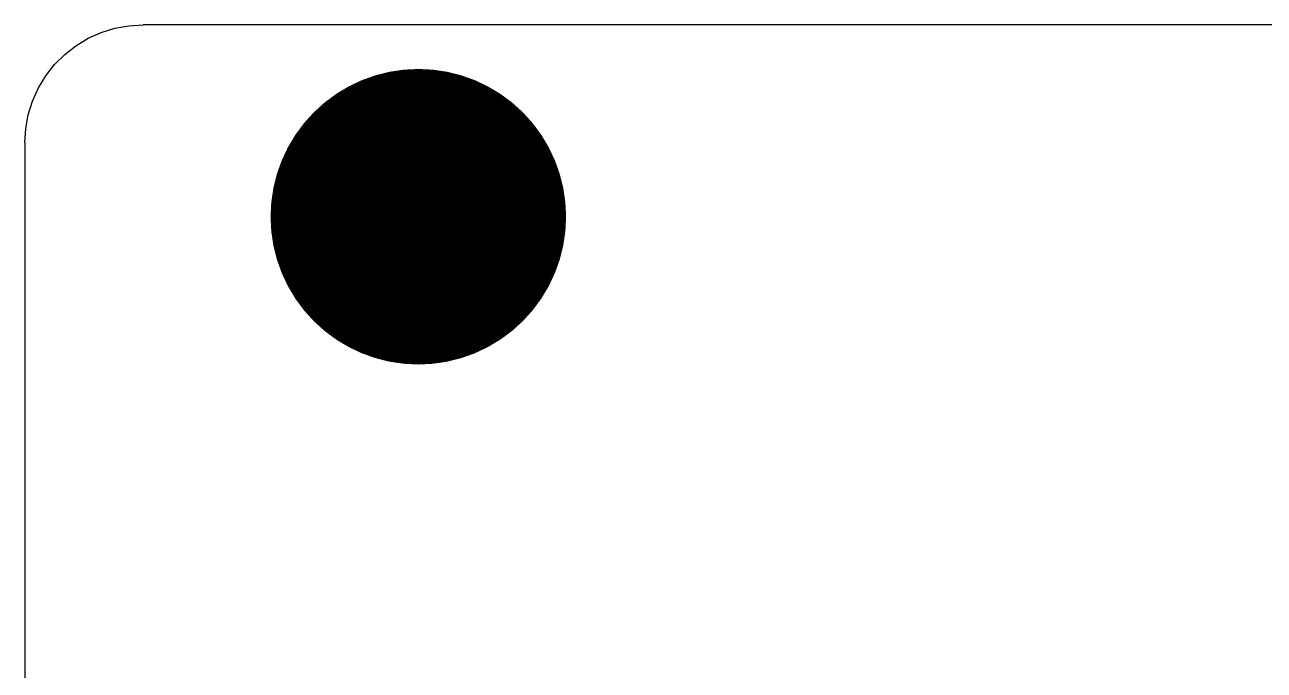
# Model space of a CAD drawing. Extents: x 295 to 953, y 10 to 290.
# Drawn here: x 499.48 to 520.45, y 214.08 to 225 of the extents above; entities that cross this region are included whole.
import ezdxf

# ---------------------------------------------------------------- set-up
doc = ezdxf.new("R2010")
doc.units = 0
doc.header["$LTSCALE"] = 5
doc.header["$MEASUREMENT"] = 0
doc.layers.get('0').update_dxf_attribs({"linetype": 'CONTINUOUS', "lineweight": 25})
doc.layers.add('DV-ABPB-A4_IN1', color=4, linetype='CONTINUOUS')

msp = doc.modelspace()

# ---------------------------------------------------------------- linework, layer by layer
at = {"color": 7, "const_width": 2.501}
msp.add_lwpolyline([(504.887, 221.753, 1), (507.388, 221.753, 1)], format="xyb", close=True, dxfattribs=at)
at = {"layer": 'DV-ABPB-A4_IN1', "color": 7}
for p, q in [((500.549, 224.773), (500.77, 224.872)), ((500.77, 224.872), (500.999, 224.943)), ((500.999, 224.943), (501.238, 224.986)), ((501.238, 224.986), (501.479, 225.002)), ((872.629, 225.002), (501.479, 225.002)), ((500.153, 224.499), (500.344, 224.648)), ((500.344, 224.648), (500.549, 224.773)), ((499.98, 224.328), (500.153, 224.499)), ((499.833, 224.138), (499.98, 224.328)), ((499.709, 223.932), (499.833, 224.138)), ((499.61, 223.711), (499.709, 223.932)), ((499.536, 223.48), (499.61, 223.711)), ((499.493, 223.244), (499.536, 223.48)), ((499.478, 223.003), (499.493, 223.244)), ((499.478, 223.003), (499.478, 98.002))]:
    msp.add_line(p, q, dxfattribs=at)

doc.saveas('drawing.dxf')
